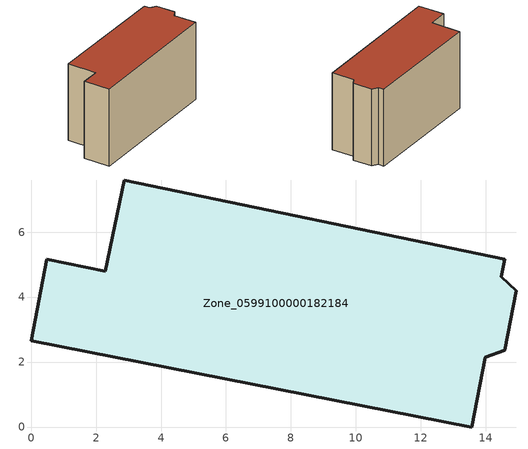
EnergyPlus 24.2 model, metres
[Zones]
Zone_0599100000182184
 floor ground (C_G): 14.94,4.2 14.58,2.37 13.98,2.15 13.56,0 0,2.66 0.48,5.17 2.29,4.8 2.87,7.61 14.58,5.17 14.48,4.63 z0
 wall outside (C_F): 14.48,4.63 14.58,5.17 2.87,7.61 2.29,4.8 0.48,5.17 0,2.66 13.56,0 13.98,2.15 14.58,2.37 14.94,4.2 14.48,4.63 z0:7.62
 roof outside (C_R): 14.58,2.37 14.94,4.2 14.48,4.63 14.58,5.17 2.87,7.61 2.29,4.8 0.48,5.17 0,2.66 13.56,0 13.98,2.15 z7.62
[BUILDING]
Pand.0599100000182184: North Axis=0; Terrain=City; Loads Convergence Tolerance Value=0.04; Temperature Convergence Tolerance Value=0.4; Solar Distribution=FullExterior; Maximum Number of Warmup Days=25; Minimum Number of Warmup Days=1
[Site:Location]
Rotterdam.The.Hague.AP_ZH_NLD Design_Conditions: Latitude=51.96; Longitude=4.45; Time Zone=1; Elevation=-4.5
[SITE:GROUNDTEMPERATURE:BUILDINGSURFACE]
18, 18, 18, 18, 18, 18, 18, 18, 18, 18, 18, 18
[MATERIAL] Thermal Absorptance=0.9; Solar Absorptance=0.7; Visible Absorptance=0.7
Name | Roughness | Thickness | Conductivity | Density | Specific Heat
G.TC.1946 | MediumSmooth | 0.15 | 1 | 540 | 1210
F.TC.1946 | Rough | 0.3 | 0.857143 | 1920 | 840
R.TC.1946 | MediumRough | 0.2 | 0.909091 | 1500 | 1000
[CONSTRUCTION]
C_G: G.TC.1946
C_F: F.TC.1946
C_R: R.TC.1946
[ZONE]
Zone_0599100000182184: Type=1; Multiplier=1; Ceiling Height=Autocalculate; Volume=Autocalculate; Floor Area=autocalculate; Part of Total Floor Area=Yes
[ZONEINFILTRATION:DESIGNFLOWRATE]
Infil_Zone_0599100000182184: Zone or ZoneList or Space or SpaceList=Zone_0599100000182184; Schedule=AlwaysOn; Design Flow Rate Calculation Method=Flow/Area; Flow Rate per Floor Area=0.003; Constant Term Coefficient=1; Temperature Term Coefficient=0; Velocity Term Coefficient=0; Velocity Squared Term Coefficient=0
[HVACTEMPLATE:ZONE:IDEALLOADSAIRSYSTEM]
Zone_0599100000182184: Maximum Heating Supply Air Temperature=50; Minimum Cooling Supply Air Temperature=13; Maximum Heating Supply Air Humidity Ratio=0.0156; Minimum Cooling Supply Air Humidity Ratio=0.0077; Heating Limit=NoLimit; Cooling Limit=NoLimit; Dehumidification Control Type=ConstantSensibleHeatRatio; Cooling Sensible Heat Ratio=0.7; Dehumidification Setpoint=60; Humidification Control Type=None; Humidification Setpoint=30; Outdoor Air Method=None; Outdoor Air Flow Rate per Person=0.00944; Outdoor Air Flow Rate per Zone Floor Area=0; Outdoor Air Flow Rate per Zone=0; Demand Controlled Ventilation Type=None; Outdoor Air Economizer Type=NoEconomizer; Heat Recovery Type=None; Sensible Heat Recovery Effectiveness=0.7; Latent Heat Recovery Effectiveness=0.65
[ZONECONTROL:THERMOSTAT]
ThermostatControl_Zone_0599100000182184: Zone or ZoneList=Zone_0599100000182184; Control Type Schedule=DualSetpointControlType; Control 1=Thermostat_Zone_0599100000182184; Temperature Difference Between Cutout And Setpoint=0
[THERMOSTATSETPOINT:DUALSETPOINT]
Thermostat_Zone_0599100000182184: Heating Setpoint Temperature Schedule=HeatingSetpoint_Zone_0599100000182184; Cooling Setpoint Temperature Schedule=CoolingSetpoint_Zone_0599100000182184
[SCHEDULE:COMPACT]
HeatingSetpoint_Zone_0599100000182184: Through: 12/31, For: AllDays, Until: 24:00, 21
CoolingSetpoint_Zone_0599100000182184: Through: 12/31, For: AllDays, Until: 24:00, 24
DualSetpointControlType: Through: 12/31, For: AllDays, Until: 24:00, 4
AlwaysOn: Through: 12/31, For: AllDays, Until: 24:00, 1
